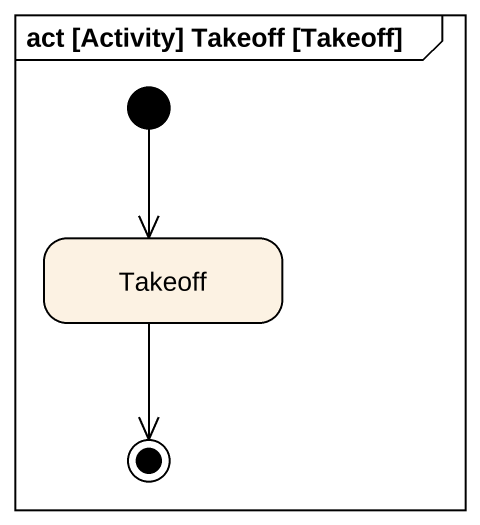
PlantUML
@startuml
mainframe act [Activity] Takeoff [Takeoff]
hide empty description
state Takeoff
[*] --> Takeoff
Takeoff --> [*]
@enduml
